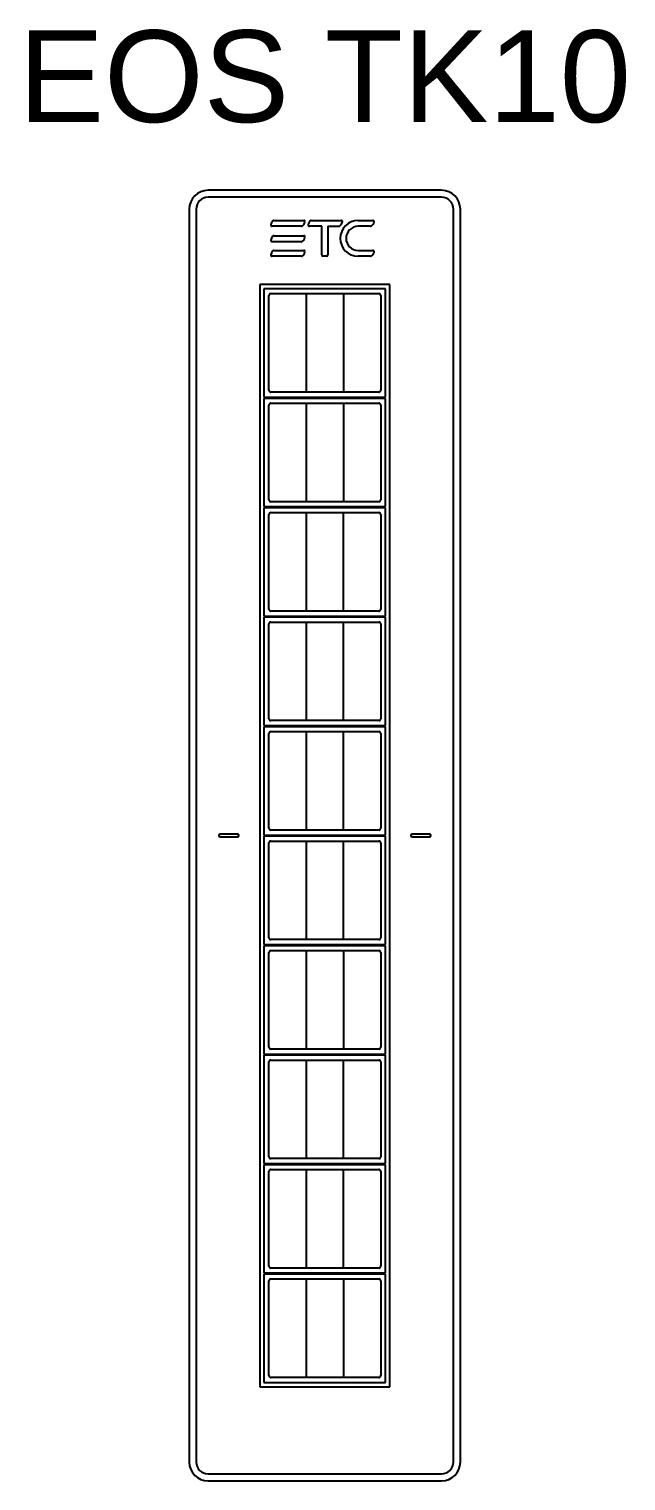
# Model space of a CAD drawing. Extents: x -49 to 275, y -8 to 142.
# Drawn here: x 90.9 to 95.38, y 58.03 to 68.91 of the extents above; entities that cross this region are included whole.
import ezdxf
from ezdxf.enums import TextEntityAlignment as Align

# ---------------------------------------------------------------- set-up
doc = ezdxf.new("R2010")
doc.units = 0
doc.header["$LTSCALE"] = 0.5
doc.header["$MEASUREMENT"] = 0
doc.layers.add('OBJECT', color=7, linetype='CONTINUOUS')
doc.layers.add('RISER', color=7, linetype='CONTINUOUS')
doc.styles.add('ARIAL', font='arial.ttf')

# ---------------------------------------------------------------- blocks, each defined once
blk = doc.blocks.new('*U63')
at = {"layer": 'RISER'}
for p, q in [((0.875, 4.834), (-0.875, 4.834)), ((0.875, 4.834), (-0.875, 4.834)), ((-1.016, 4.692), (-1.016, -4.692)), ((-1.016, 4.692), (-1.016, -4.692)), ((-0.964, 4.692), (-0.964, -4.692)), ((0.875, 4.781), (-0.875, 4.781)), ((0.964, -4.692), (0.964, 4.692)), ((1.016, -4.692), (1.016, 4.692)), ((1.016, -4.692), (1.016, 4.692)), ((-0.383, 4.608), (-0.158, 4.608)), ((-0.103, 4.608), (0.122, 4.608)), ((0.25, 4.608), (0.36, 4.608)), ((-0.175, 4.564), (-0.394, 4.564)), ((-0.383, 4.492), (-0.158, 4.492)), ((-0.022, 4.564), (-0.114, 4.564)), ((-0.022, 4.349), (-0.022, 4.564)), ((0.022, 4.564), (0.022, 4.349)), ((0.022, 4.564), (0.105, 4.564)), ((0.343, 4.564), (0.25, 4.564)), ((-0.175, 4.448), (-0.394, 4.448)), ((-0.383, 4.383), (-0.158, 4.383)), ((0.25, 4.383), (0.36, 4.383)), ((-0.175, 4.339), (-0.394, 4.339)), ((0.012, 4.339), (-0.012, 4.339)), ((0.343, 4.339), (0.25, 4.339)), ((0.487, 4.127), (-0.488, 4.127)), ((-0.488, 4.127), (-0.488, -4.128)), ((0.455, 4.095), (-0.456, 4.095)), ((-0.456, 4.095), (-0.456, 3.284)), ((-0.419, 3.335), (-0.419, 4.045)), ((-0.405, 4.059), (0.405, 4.059)), ((-0.14, 4.059), (-0.14, 3.321)), ((0.14, 4.059), (0.14, 3.321)), ((0.419, 4.045), (0.419, 3.335)), ((0.455, 4.095), (0.455, 4.095)), ((0.455, 3.284), (0.455, 4.095)), ((0.487, -4.128), (0.487, 4.127)), ((-0.456, 3.284), (0.455, 3.284)), ((0.455, 3.275), (-0.456, 3.275)), ((-0.456, 3.275), (-0.456, 2.464)), ((0.405, 3.321), (-0.405, 3.321)), ((0.455, 2.464), (0.455, 3.275)), ((-0.419, 2.515), (-0.419, 3.225)), ((-0.405, 3.239), (0.405, 3.239)), ((-0.14, 3.239), (-0.14, 2.501)), ((0.14, 3.239), (0.14, 2.501)), ((0.419, 3.225), (0.419, 2.515)), ((-0.456, 2.464), (0.455, 2.464)), ((0.455, 2.455), (-0.456, 2.455)), ((-0.456, 2.455), (-0.456, 1.644)), ((-0.419, 1.695), (-0.419, 2.405)), ((0.405, 2.501), (-0.405, 2.501)), ((-0.405, 2.419), (0.405, 2.419)), ((-0.14, 2.419), (-0.14, 1.681)), ((0.14, 1.681), (0.14, 2.419)), ((0.419, 2.405), (0.419, 1.695)), ((0.455, 1.644), (0.455, 2.455)), ((-0.456, 1.644), (0.455, 1.644)), ((0.455, 1.635), (-0.456, 1.635)), ((-0.456, 1.635), (-0.456, 0.824)), ((0.405, 1.681), (-0.405, 1.681)), ((0.455, 0.824), (0.455, 1.635)), ((-0.419, 0.875), (-0.419, 1.585)), ((-0.405, 1.599), (0.405, 1.599)), ((-0.14, 1.599), (-0.14, 0.861)), ((0.14, 0.861), (0.14, 1.599)), ((0.419, 1.585), (0.419, 0.875)), ((-0.456, 0.824), (0.455, 0.824)), ((0.455, 0.815), (-0.456, 0.815)), ((-0.456, 0.815), (-0.456, 0.004)), ((-0.419, 0.055), (-0.419, 0.765)), ((0.405, 0.861), (-0.405, 0.861)), ((-0.405, 0.779), (0.405, 0.779)), ((-0.14, 0.779), (-0.14, 0.041)), ((0.14, 0.041), (0.14, 0.779)), ((0.419, 0.765), (0.419, 0.055)), ((0.455, 0.004), (0.455, 0.815)), ((-0.655, 0.01), (-0.785, 0.01)), ((-0.456, 0.004), (0.455, 0.004)), ((0.405, 0.041), (-0.405, 0.041)), ((0.785, 0.01), (0.655, 0.01)), ((-0.785, -0.01), (-0.655, -0.01)), ((0.455, -0.005), (-0.456, -0.005)), ((-0.456, -0.005), (-0.456, -0.816)), ((-0.419, -0.765), (-0.419, -0.055)), ((-0.405, -0.041), (0.405, -0.041)), ((-0.14, -0.041), (-0.14, -0.779)), ((0.14, -0.779), (0.14, -0.041)), ((0.419, -0.055), (0.419, -0.765)), ((0.455, -0.816), (0.455, -0.005)), ((0.655, -0.01), (0.785, -0.01)), ((-0.456, -0.816), (0.455, -0.816)), ((0.455, -0.825), (-0.456, -0.825)), ((-0.456, -0.825), (-0.456, -1.636)), ((0.405, -0.779), (-0.405, -0.779)), ((-0.405, -0.861), (0.405, -0.861)), ((-0.14, -0.861), (-0.14, -1.599)), ((0.14, -0.861), (0.14, -1.599)), ((0.455, -1.636), (0.455, -0.825)), ((-0.419, -1.585), (-0.419, -0.875)), ((0.419, -0.875), (0.419, -1.585)), ((0.405, -1.599), (-0.405, -1.599)), ((-0.456, -1.636), (0.455, -1.636)), ((0.455, -1.645), (-0.456, -1.645)), ((-0.456, -1.645), (-0.456, -2.456)), ((-0.419, -2.405), (-0.419, -1.695)), ((-0.405, -1.681), (0.405, -1.681)), ((-0.14, -1.681), (-0.14, -2.419)), ((0.14, -2.419), (0.14, -1.681)), ((0.419, -1.695), (0.419, -2.405)), ((0.455, -1.636), (0.455, -1.636)), ((0.455, -1.645), (0.455, -1.645)), ((0.455, -2.456), (0.455, -1.645)), ((-0.456, -2.456), (0.455, -2.456)), ((0.455, -2.465), (-0.456, -2.465)), ((-0.456, -2.465), (-0.456, -3.276)), ((0.405, -2.419), (-0.405, -2.419)), ((-0.405, -2.501), (0.405, -2.501)), ((-0.14, -2.501), (-0.14, -3.239)), ((0.14, -3.239), (0.14, -2.501)), ((0.455, -2.456), (0.455, -2.456)), ((0.455, -3.276), (0.455, -2.465)), ((0.455, -2.465), (0.455, -2.465)), ((-0.419, -3.225), (-0.419, -2.515)), ((0.419, -2.515), (0.419, -3.225)), ((0.405, -3.239), (-0.405, -3.239)), ((-0.456, -3.276), (0.455, -3.276)), ((0.455, -3.285), (-0.456, -3.285)), ((-0.456, -3.285), (-0.456, -4.096)), ((-0.419, -4.045), (-0.419, -3.335)), ((-0.405, -3.321), (0.405, -3.321)), ((-0.14, -3.321), (-0.14, -4.059)), ((0.14, -3.321), (0.14, -4.059)), ((0.419, -3.335), (0.419, -4.045)), ((0.455, -3.276), (0.455, -3.276)), ((0.455, -3.285), (0.455, -3.285)), ((0.455, -4.096), (0.455, -3.285)), ((-0.488, -4.128), (0.487, -4.128)), ((-0.456, -4.096), (0.455, -4.096)), ((0.405, -4.059), (-0.405, -4.059)), ((0.455, -4.096), (0.455, -4.096)), ((-0.875, -4.781), (0.875, -4.781)), ((-0.875, -4.834), (0.875, -4.834)), ((-0.875, -4.834), (0.875, -4.834))]:
    blk.add_line(p, q, dxfattribs=at)
for centre, radius, start, end in [((-0.875, 4.692), 0.141, 90, 180), ((0.875, 4.692), 0.141, 0, 90), ((-0.875, 4.692), 0.0888, 90, 180), ((0.875, 4.692), 0.0888, 0, 90), ((-0.351, 4.569), 0.0533, 137.9355, 173.3669), ((-0.394, 4.574), 0.01, 173.3669, 270), ((-0.383, 4.598), 0.01, 90, 137.9355), ((-0.191, 4.603), 0.043, 298.5795, 351.2916), ((-0.158, 4.598), 0.01, 351.2916, 90), ((-0.071, 4.569), 0.0533, 137.9355, 173.3669), ((-0.114, 4.574), 0.01, 173.3669, 270), ((-0.103, 4.598), 0.01, 90, 137.9355), ((0.089, 4.603), 0.043, 298.5795, 351.2916), ((0.25, 4.473), 0.134, 90, 270), ((0.122, 4.598), 0.01, 351.2916, 90), ((0.327, 4.603), 0.043, 298.5795, 351.2916), ((0.36, 4.598), 0.01, 351.2916, 90), ((-0.351, 4.453), 0.0533, 137.9355, 173.3669), ((-0.394, 4.458), 0.01, 173.3669, 270), ((-0.383, 4.482), 0.01, 90, 137.9355), ((-0.175, 4.574), 0.01, 270, 298.5795), ((-0.191, 4.487), 0.043, 298.5795, 351.2916), ((-0.158, 4.482), 0.01, 351.2916, 90), ((0.105, 4.574), 0.01, 270, 298.5795), ((0.25, 4.473), 0.0905, 90, 270), ((0.343, 4.574), 0.01, 270, 298.5795), ((-0.351, 4.344), 0.0533, 137.9355, 173.3669), ((-0.383, 4.373), 0.01, 90, 137.9355), ((-0.175, 4.458), 0.01, 270, 298.5795), ((-0.191, 4.378), 0.043, 298.5795, 351.2916), ((-0.158, 4.373), 0.01, 351.2916, 90), ((0.327, 4.378), 0.043, 298.5795, 351.2916), ((0.36, 4.373), 0.01, 351.2916, 90), ((-0.394, 4.349), 0.01, 173.3669, 270), ((-0.175, 4.349), 0.01, 270, 298.5795), ((-0.012, 4.349), 0.01, 180, 270), ((0.012, 4.349), 0.01, 270, 0), ((0.343, 4.349), 0.01, 270, 298.5795), ((-0.405, 4.045), 0.014, 90, 180), ((0.405, 4.045), 0.014, 0, 90), ((-0.405, 3.335), 0.014, 180, 270), ((0.405, 3.335), 0.014, 270, 0), ((-0.405, 3.225), 0.014, 90, 180), ((0.405, 3.225), 0.014, 0, 90), ((-0.405, 2.515), 0.014, 180, 270), ((0.405, 2.515), 0.014, 270, 0), ((-0.405, 2.405), 0.014, 90, 180), ((0.405, 2.405), 0.014, 0, 90), ((-0.405, 1.695), 0.014, 180, 270), ((0.405, 1.695), 0.014, 270, 0), ((-0.405, 1.585), 0.014, 90, 180), ((0.405, 1.585), 0.014, 0, 90), ((-0.405, 0.875), 0.014, 180, 270), ((0.405, 0.875), 0.014, 270, 0), ((-0.405, 0.765), 0.014, 90, 180), ((0.405, 0.765), 0.014, 0, 90), ((-0.785, 0), 0.01, 90, 270), ((-0.655, 0), 0.01, 270, 90), ((-0.405, 0.055), 0.014, 180, 270), ((0.405, 0.055), 0.014, 270, 0), ((0.655, 0), 0.01, 90, 270), ((0.785, 0), 0.01, 270, 90), ((-0.405, -0.055), 0.014, 90, 180), ((0.405, -0.055), 0.014, 0, 90), ((-0.405, -0.765), 0.014, 180, 270), ((-0.405, -0.875), 0.014, 90, 180), ((0.405, -0.765), 0.014, 270, 0), ((0.405, -0.875), 0.014, 0, 90), ((-0.405, -1.585), 0.014, 180, 270), ((0.405, -1.585), 0.014, 270, 0), ((-0.405, -1.695), 0.014, 90, 180), ((0.405, -1.695), 0.014, 0, 90), ((-0.405, -2.405), 0.014, 180, 270), ((-0.405, -2.515), 0.014, 90, 180), ((0.405, -2.405), 0.014, 270, 0), ((0.405, -2.515), 0.014, 0, 90), ((-0.405, -3.225), 0.014, 180, 270), ((0.405, -3.225), 0.014, 270, 0), ((-0.405, -3.335), 0.014, 90, 180), ((0.405, -3.335), 0.014, 0, 90), ((-0.405, -4.045), 0.014, 180, 270), ((0.405, -4.045), 0.014, 270, 0), ((-0.875, -4.692), 0.141, 180, 270), ((-0.875, -4.692), 0.0888, 180, 270), ((0.875, -4.692), 0.0888, 270, 0), ((0.875, -4.692), 0.141, 270, 0)]:
    blk.add_arc(centre, radius, start, end, dxfattribs=at)
at = {"layer": 'RISER', "color": 1, "insert": (0, 5.334), "char_height": 0.6875, "attachment_point": 8, "style": 'ARIAL'}
blk.add_mtext('EOS TK10', dxfattribs=at)
at = {"layer": 'RISER', "color": 1, "style": 'ARIAL'}
blk.add_attdef('STATIONID', text='', height=0.688, dxfattribs=at).set_placement((0, 6.434), align=Align.CENTER)
for tag, p in [('LOCATION', (0, -5.334)), ('DRAWINGREF', (0, -6.434))]:
    blk.add_attdef(tag, text='', height=0.688, dxfattribs=at).set_placement(p, align=Align.TOP_CENTER)

msp = doc.modelspace()

# ---------------------------------------------------------------- block references
at = {"layer": 'OBJECT'}
msp.add_blockref('*U63', (93.118, 62.866), dxfattribs=at)

doc.saveas('drawing.dxf')
